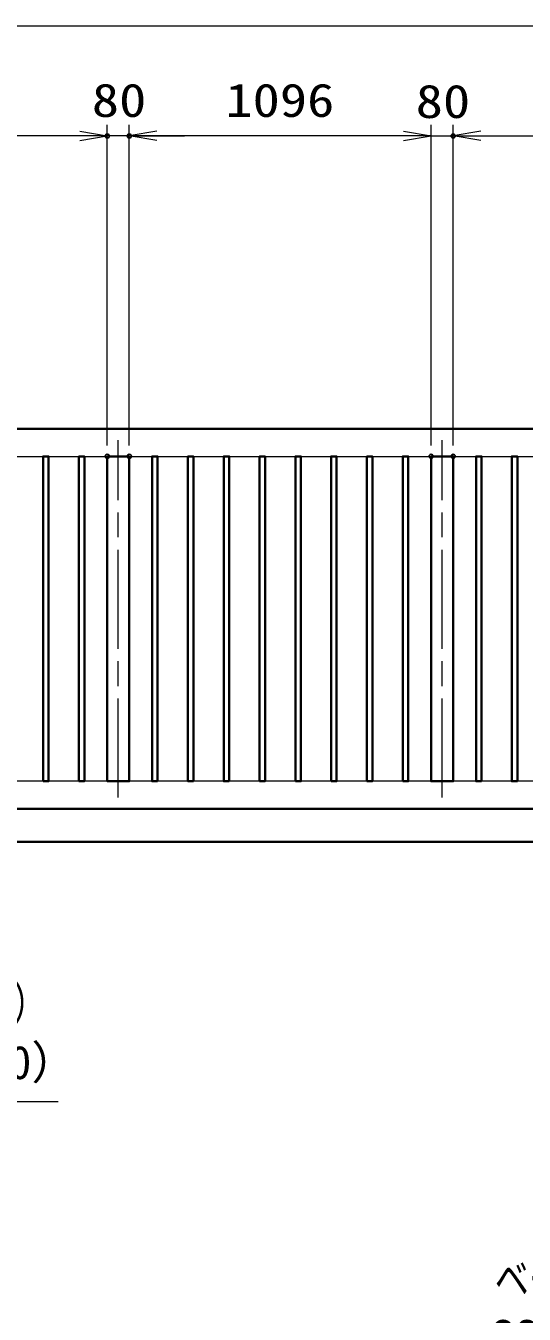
# Model space of a CAD drawing. Units: millimetres at full size. Extents: x -11880 to 11880, y -8400 to 8400.
# Drawn here: x 1924 to 3734, y -2477 to 2203 of the extents above; entities that cross this region are included whole.
import ezdxf
from ezdxf.enums import TextEntityAlignment as Align

# ---------------------------------------------------------------- set-up
doc = ezdxf.new("R2010")
doc.units = ezdxf.units.MM
doc.header["$LTSCALE"] = 30
doc.header["$PDMODE"] = 32
doc.header["$PDSIZE"] = 15
doc.linetypes.add('USER1', pattern=[18, 12, -1.5, 3, -1.5])
for name, color, linetype, lineweight in [('0-1_外形線', 7, 'Continuous', 35), ('0-2_軸線', 200, 'USER1', 15), ('0-4_寸法線', 4, 'Continuous', 18), ('0-5_0', 7, 'Continuous', 18)]:
    doc.layers.add(name, color=color, linetype=linetype, lineweight=lineweight)
doc.layers.add('0-6_Defpoints', color=7, linetype='Continuous')
doc.styles.add('ＭＳ ゴシック', font='')
doc.styles.get('ＭＳ ゴシック').set_extended_font_data('MS Gothic')

# ---------------------------------------------------------------- blocks, each defined once
blk = doc.blocks.new('_Open')
at = {"layer": '0-5_0', "color": 4}
blk.add_line((-30, 5), (0, 0), dxfattribs=at)
blk.add_lwpolyline([(-30, -5), (0, 0), (-30, 0)], dxfattribs=at)
blk = doc.blocks.new('S250')
at = {"layer": '0-4_寸法線'}
for points in [[(-510834.8, 86962783), (-467178.8, 86962783), (-447698.3, 87011128.5), (-446577.1, 87013911.1)], [(-447234.5, 87010941.6), (-446577.1, 87013911.1), (-448162, 87011315.4)]]:
    blk.add_lwpolyline(points, dxfattribs=at)
at = {"layer": '0-4_寸法線', "color": 254, "style": 'ＭＳ ゴシック'}
for s, width, p in [('ベースアンカー', 0.75, (-510834.8, 86970483.6)), ('SS400 L5×40×40', 1.05, (-511266.8, 86964183.6))]:
    blk.add_text(s, height=3637, dxfattribs=dict(at, width=width)).set_placement(p, align=Align.BOTTOM_LEFT)
blk = doc.blocks.new('S258')
at = {"layer": '0-4_寸法線'}
for points in [[(-558385.3, 86992665.2), (-597260.5, 86992665.2), (-621363, 87045713.6), (-622604, 87048444.9)], [(-620907.8, 87045920.5), (-622604, 87048444.9), (-621818.2, 87045506.8)]]:
    blk.add_lwpolyline(points, dxfattribs=at)
at = {"layer": '0-4_寸法線', "color": 254, "style": 'ＭＳ ゴシック', "width": 0.75}
blk.add_text('打掛金具（道路側）', height=3637, dxfattribs=at).set_placement((-593060.5, 87000517), align=Align.BOTTOM_LEFT)
at = {"layer": '0-4_寸法線', "color": 254, "style": 'ＭＳ ゴシック'}
blk.add_text('SUS304（＃400）', height=3637, dxfattribs=at).set_placement((-593492.5, 86994065.8), align=Align.BOTTOM_LEFT)

msp = doc.modelspace()

# ---------------------------------------------------------------- linework, layer by layer
at = {"layer": '0-1_外形線'}
msp.add_line((-6921.83, -761.14), (6603.17, -761.14), dxfattribs=at)
for points in [[(5848.17, 738.86), (-151.83, 738.86), (-151.83, 171.36)], [(5848.17, -641.14), (-151.83, -641.14), (-151.83, 106.36)]]:
    msp.add_lwpolyline(points, dxfattribs=at)
for points in [[(1987.17, -541.14), (2007.17, -541.14), (2007.17, 638.86), (1987.17, 638.86)], [(2117.17, -541.14), (2137.17, -541.14), (2137.17, 638.86), (2117.17, 638.86)], [(2300.17, 638.86), (2220.17, 638.86), (2220.17, -541.14), (2300.17, -541.14)], [(2403.17, -541.14), (2383.17, -541.14), (2383.17, 638.86), (2403.17, 638.86)], [(2533.17, -541.14), (2513.17, -541.14), (2513.17, 638.86), (2533.17, 638.86)], [(2663.17, -541.14), (2643.17, -541.14), (2643.17, 638.86), (2663.17, 638.86)], [(2773.17, -541.14), (2793.17, -541.14), (2793.17, 638.86), (2773.17, 638.86)], [(2903.17, -541.14), (2923.17, -541.14), (2923.17, 638.86), (2903.17, 638.86)], [(3033.17, -541.14), (3053.17, -541.14), (3053.17, 638.86), (3033.17, 638.86)], [(3163.17, -541.14), (3183.17, -541.14), (3183.17, 638.86), (3163.17, 638.86)], [(3293.17, -541.14), (3313.17, -541.14), (3313.17, 638.86), (3293.17, 638.86)], [(3476.17, 638.86), (3396.17, 638.86), (3396.17, -541.14), (3476.17, -541.14)], [(3579.17, -541.14), (3559.17, -541.14), (3559.17, 638.86), (3579.17, 638.86)], [(3709.17, -541.14), (3689.17, -541.14), (3689.17, 638.86), (3709.17, 638.86)]]:
    msp.add_lwpolyline(points, close=True, dxfattribs=at)
at = {"layer": '0-2_軸線'}
for p, q in [((2260.17, -600.14), (2260.17, 697.86)), ((3436.17, -600.14), (3436.17, 697.86))]:
    msp.add_line(p, q, dxfattribs=at)
at = {"layer": '0-4_寸法線'}
for p, q in [((-151.83, 2202.59), (5848.17, 2202.59)), ((2220.17, 678.86), (2220.17, 1842.59)), ((2220.17, 678.86), (2220.17, 1842.59)), ((2300.17, 678.86), (2300.17, 1842.59)), ((2300.17, 678.86), (2300.17, 1842.59)), ((3396.17, 678.86), (3396.17, 1842.59)), ((3396.17, 678.86), (3396.17, 1842.59)), ((3476.17, 678.86), (3476.17, 1842.59)), ((3476.17, 678.86), (3476.17, 1842.59)), ((2220.17, 1802.59), (1124.17, 1802.59)), ((2120.17, 1802.59), (2020.17, 1802.59)), ((2300.17, 1802.59), (2220.17, 1802.59)), ((3396.17, 1802.59), (2300.17, 1802.59)), ((2400.17, 1802.59), (2500.17, 1802.59)), ((3296.17, 1802.59), (3196.17, 1802.59)), ((3396.17, 1802.59), (3476.17, 1802.59)), ((3476.17, 1802.59), (4572.17, 1802.59)), ((3576.17, 1802.59), (3676.17, 1802.59))]:
    msp.add_line(p, q, dxfattribs=at)
at = {"layer": '0-5_0'}
msp.add_line((-51.83, 638.86), (5748.17, 638.86), dxfattribs=at)
msp.add_lwpolyline([(5748.17, 638.86), (5748.17, -541.14), (-51.83, -541.14), (-51.83, -320.64)], dxfattribs=at)
at = {"layer": '0-6_Defpoints'}
for p in [(2220.17, 1802.59), (2300.17, 1802.59), (3476.17, 1802.59), (2220.17, 638.86), (2300.17, 638.86), (3396.17, 638.86), (3476.17, 638.86)]:
    msp.add_point(p, dxfattribs=at)

# ---------------------------------------------------------------- block references
at = {"layer": '0-4_寸法線'}
for name, p, xscale, yscale in [('_Open', (2220.17, 1802.59), 3.333333, 3.333333), ('_Open', (2220.17, 1802.59), 3.333333, 3.333333), ('_Open', (3396.17, 1802.59), 3.333333, 3.333333), ('_Open', (3396.17, 1802.59), 3.333333, 3.333333), ('S258', (20654.75, -2901460.98), 0.03333333, 0.03333333), ('S250', (20654.75, -2901460.98), 0.03333333, 0.03333333)]:
    msp.add_blockref(name, p, dxfattribs=dict(at, xscale=xscale, yscale=yscale))
at = {"layer": '0-4_寸法線', "xscale": 3.333333, "yscale": 3.333333, "rotation": 180}
for p in [(2300.17, 1802.59), (2300.17, 1802.59), (3476.17, 1802.59), (3476.17, 1802.59)]:
    msp.add_blockref('_Open', p, dxfattribs=at)

# ---------------------------------------------------------------- texts
at = {"layer": '0-4_寸法線', "color": 254, "style": 'ＭＳ ゴシック', "width": 1.2}
for s, p in [('80', (2164.17, 1835.27)), ('1096', (2648.97, 1835.27)), ('80', (3340.17, 1831.27))]:
    msp.add_text(s, height=121.2, dxfattribs=at).set_placement(p, align=Align.BOTTOM_LEFT)

doc.saveas('drawing.dxf')
